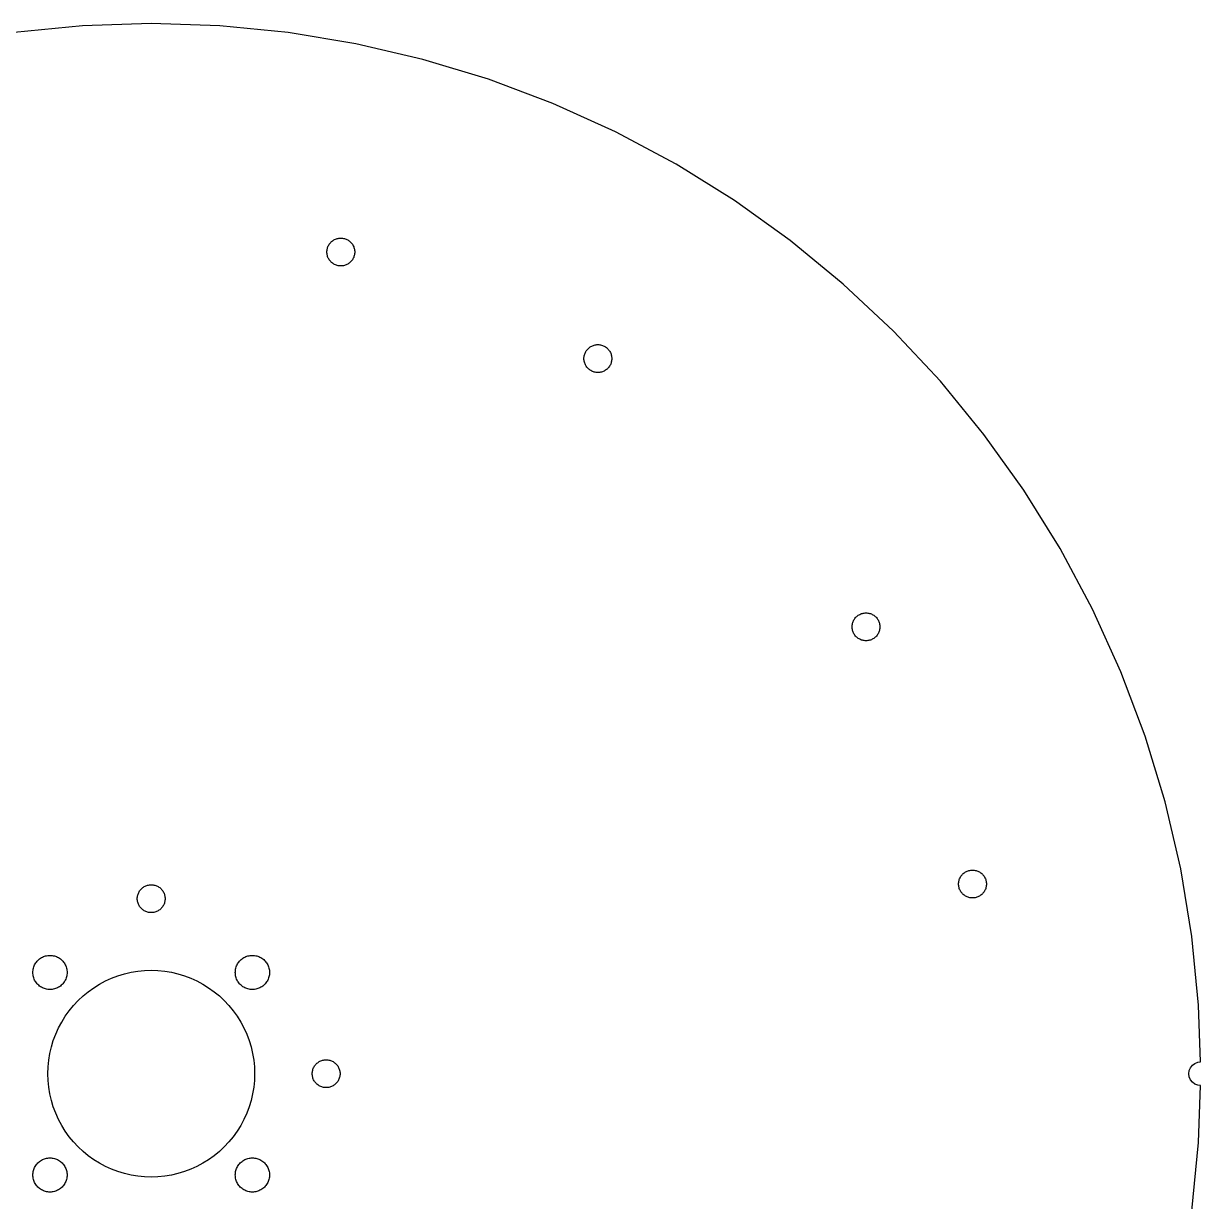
# Model space of a CAD drawing. Header units: metres. Extents: x -132 to 132, y -132 to 132.
# Drawn here: x -16.1 to 132, y -16.1 to 132 of the extents above; entities that cross this region are included whole.
import ezdxf

# ---------------------------------------------------------------- set-up
doc = ezdxf.new("R2010")
doc.units = ezdxf.units.M

msp = doc.modelspace()

# ---------------------------------------------------------------- linework, layer by layer
for p, q in [((0, 132), (-8.63321, 131.717)), ((8.63321, 131.717), (0, 132)), ((-8.63321, 131.717), (-17.2294, 130.871)), ((17.2294, 130.871), (8.63321, 131.717)), ((25.7519, 129.464), (17.2294, 130.871)), ((34.1641, 127.502), (25.7519, 129.464)), ((42.43, 124.995), (34.1641, 127.502)), ((50.5142, 121.952), (42.43, 124.995)), ((58.3821, 118.387), (50.5142, 121.952)), ((66, 114.315), (58.3821, 118.387)), ((73.3353, 109.754), (66, 114.315)), ((80.3565, 104.723), (73.3353, 109.754)), ((22.1284, 103.625), (22.1544, 103.736)), ((22.1544, 103.736), (22.1877, 103.846)), ((22.1877, 103.846), (22.228, 103.953)), ((22.228, 103.953), (22.2753, 104.057)), ((22.2753, 104.057), (22.3293, 104.158)), ((22.3293, 104.158), (22.3897, 104.255)), ((22.3897, 104.255), (22.4564, 104.349)), ((22.4564, 104.349), (22.5291, 104.437)), ((22.5291, 104.437), (22.6074, 104.521)), ((22.6074, 104.521), (22.6909, 104.599)), ((22.6909, 104.599), (22.7795, 104.672)), ((22.7795, 104.672), (22.8726, 104.738)), ((22.8726, 104.738), (22.9698, 104.799)), ((22.9698, 104.799), (23.0708, 104.853)), ((23.0708, 104.853), (23.1751, 104.9)), ((23.1751, 104.9), (23.2823, 104.94)), ((23.2823, 104.94), (23.3919, 104.974)), ((23.3919, 104.974), (23.5034, 105)), ((23.5034, 105), (23.6164, 105.018)), ((23.6164, 105.018), (23.7303, 105.029)), ((23.7303, 105.029), (23.8448, 105.033)), ((23.8448, 105.033), (23.9593, 105.029)), ((23.9593, 105.029), (24.0732, 105.018)), ((24.0732, 105.018), (24.1862, 105)), ((24.1862, 105), (24.2977, 104.974)), ((24.2977, 104.974), (24.4073, 104.94)), ((24.4073, 104.94), (24.5145, 104.9)), ((24.5145, 104.9), (24.6188, 104.853)), ((24.6188, 104.853), (24.7198, 104.799)), ((24.7198, 104.799), (24.817, 104.738)), ((24.817, 104.738), (24.9101, 104.672)), ((24.9101, 104.672), (24.9987, 104.599)), ((24.9987, 104.599), (25.0822, 104.521)), ((25.0822, 104.521), (25.1605, 104.437)), ((25.1605, 104.437), (25.2332, 104.349)), ((25.2332, 104.349), (25.2999, 104.255)), ((25.2999, 104.255), (25.3604, 104.158)), ((25.3604, 104.158), (25.4143, 104.057)), ((25.4143, 104.057), (25.4616, 103.953)), ((25.4616, 103.953), (25.5019, 103.846)), ((25.5019, 103.846), (25.5352, 103.736)), ((25.5352, 103.736), (25.5612, 103.625)), ((87.0336, 99.2428), (80.3565, 104.723)), ((22.0948, 103.283), (22.0986, 103.398)), ((22.0986, 103.169), (22.0948, 103.283)), ((22.0986, 103.398), (22.1098, 103.512)), ((22.1098, 103.055), (22.0986, 103.169)), ((22.1098, 103.512), (22.1284, 103.625)), ((22.1284, 102.942), (22.1098, 103.055)), ((22.1544, 102.83), (22.1284, 102.942)), ((22.1877, 102.721), (22.1544, 102.83)), ((22.228, 102.614), (22.1877, 102.721)), ((22.2753, 102.509), (22.228, 102.614)), ((22.3293, 102.408), (22.2753, 102.509)), ((22.3897, 102.311), (22.3293, 102.408)), ((22.4564, 102.218), (22.3897, 102.311)), ((22.5291, 102.129), (22.4564, 102.218)), ((25.2332, 102.218), (25.1605, 102.129)), ((25.2999, 102.311), (25.2332, 102.218)), ((25.3604, 102.408), (25.2999, 102.311)), ((25.4143, 102.509), (25.3604, 102.408)), ((25.4616, 102.614), (25.4143, 102.509)), ((25.5019, 102.721), (25.4616, 102.614)), ((25.5352, 102.83), (25.5019, 102.721)), ((25.5612, 102.942), (25.5352, 102.83)), ((25.5612, 103.625), (25.5798, 103.512)), ((25.5798, 103.055), (25.5612, 102.942)), ((25.5798, 103.512), (25.5911, 103.398)), ((25.5911, 103.169), (25.5798, 103.055)), ((25.5911, 103.398), (25.5948, 103.283)), ((25.5948, 103.283), (25.5911, 103.169)), ((22.6074, 102.046), (22.5291, 102.129)), ((22.6909, 101.967), (22.6074, 102.046)), ((22.7795, 101.895), (22.6909, 101.967)), ((22.8726, 101.828), (22.7795, 101.895)), ((22.9698, 101.768), (22.8726, 101.828)), ((23.0708, 101.714), (22.9698, 101.768)), ((23.1751, 101.666), (23.0708, 101.714)), ((23.2823, 101.626), (23.1751, 101.666)), ((23.3919, 101.593), (23.2823, 101.626)), ((23.5034, 101.567), (23.3919, 101.593)), ((23.6164, 101.548), (23.5034, 101.567)), ((23.7303, 101.537), (23.6164, 101.548)), ((23.8448, 101.533), (23.7303, 101.537)), ((23.9593, 101.537), (23.8448, 101.533)), ((24.0732, 101.548), (23.9593, 101.537)), ((24.1862, 101.567), (24.0732, 101.548)), ((24.2977, 101.593), (24.1862, 101.567)), ((24.4073, 101.626), (24.2977, 101.593)), ((24.5145, 101.666), (24.4073, 101.626)), ((24.6188, 101.714), (24.5145, 101.666)), ((24.7198, 101.768), (24.6188, 101.714)), ((24.817, 101.828), (24.7198, 101.768)), ((24.9101, 101.895), (24.817, 101.828)), ((24.9987, 101.967), (24.9101, 101.895)), ((25.0822, 102.046), (24.9987, 101.967)), ((25.1605, 102.129), (25.0822, 102.046)), ((93.3381, 93.3381), (87.0336, 99.2428)), ((99.2428, 87.0336), (93.3381, 93.3381)), ((54.4551, 90.2345), (54.4811, 90.346)), ((54.4811, 90.346), (54.5143, 90.4556)), ((54.5143, 90.4556), (54.5546, 90.5628)), ((54.5546, 90.5628), (54.6019, 90.6671)), ((54.6019, 90.6671), (54.6559, 90.7681)), ((54.6559, 90.7681), (54.7164, 90.8653)), ((54.7164, 90.8653), (54.7831, 90.9584)), ((54.7831, 90.9584), (54.8557, 91.047)), ((54.8557, 91.047), (54.934, 91.1305)), ((54.934, 91.1305), (55.0176, 91.2088)), ((55.0176, 91.2088), (55.1061, 91.2815)), ((55.1061, 91.2815), (55.1992, 91.3482)), ((55.1992, 91.3482), (55.2964, 91.4086)), ((55.2964, 91.4086), (55.3974, 91.4626)), ((55.3974, 91.4626), (55.5017, 91.5099)), ((55.5017, 91.5099), (55.6089, 91.5502)), ((55.6089, 91.5502), (55.7185, 91.5835)), ((55.7185, 91.5835), (55.83, 91.6095)), ((55.83, 91.6095), (55.943, 91.6281)), ((55.943, 91.6281), (56.057, 91.6393)), ((56.057, 91.6393), (56.1714, 91.6431)), ((56.1714, 91.6431), (56.2859, 91.6393)), ((56.2859, 91.6393), (56.3999, 91.6281)), ((56.3999, 91.6281), (56.5128, 91.6095)), ((56.5128, 91.6095), (56.6244, 91.5835)), ((56.6244, 91.5835), (56.7339, 91.5502)), ((56.7339, 91.5502), (56.8411, 91.5099)), ((56.8411, 91.5099), (56.9454, 91.4626)), ((56.9454, 91.4626), (57.0464, 91.4086)), ((57.0464, 91.4086), (57.1437, 91.3482)), ((57.1437, 91.3482), (57.2368, 91.2815)), ((57.2368, 91.2815), (57.3253, 91.2088)), ((57.3253, 91.2088), (57.4089, 91.1305)), ((57.4089, 91.1305), (57.4872, 91.047)), ((57.4872, 91.047), (57.5598, 90.9584)), ((57.5598, 90.9584), (57.6265, 90.8653)), ((57.6265, 90.8653), (57.687, 90.7681)), ((57.687, 90.7681), (57.741, 90.6671)), ((57.741, 90.6671), (57.7882, 90.5628)), ((57.7882, 90.5628), (57.8286, 90.4556)), ((57.8286, 90.4556), (57.8618, 90.346)), ((57.8618, 90.346), (57.8878, 90.2345)), ((54.4214, 89.8931), (54.4252, 90.0076)), ((54.4252, 89.7786), (54.4214, 89.8931)), ((54.4252, 90.0076), (54.4364, 90.1215)), ((54.4364, 89.6647), (54.4252, 89.7786)), ((54.4364, 90.1215), (54.4551, 90.2345)), ((54.4551, 89.5517), (54.4364, 89.6647)), ((54.4811, 89.4402), (54.4551, 89.5517)), ((54.5143, 89.3306), (54.4811, 89.4402)), ((54.5546, 89.2234), (54.5143, 89.3306)), ((54.6019, 89.1191), (54.5546, 89.2234)), ((54.6559, 89.0181), (54.6019, 89.1191)), ((54.7164, 88.9208), (54.6559, 89.0181)), ((54.7831, 88.8278), (54.7164, 88.9208)), ((57.6265, 88.9208), (57.5598, 88.8278)), ((57.687, 89.0181), (57.6265, 88.9208)), ((57.741, 89.1191), (57.687, 89.0181)), ((57.7882, 89.2234), (57.741, 89.1191)), ((57.8286, 89.3306), (57.7882, 89.2234)), ((57.8618, 89.4402), (57.8286, 89.3306)), ((57.8878, 89.5517), (57.8618, 89.4402)), ((57.8878, 90.2345), (57.9065, 90.1215)), ((57.9065, 89.6647), (57.8878, 89.5517)), ((57.9065, 90.1215), (57.9177, 90.0076)), ((57.9177, 89.7786), (57.9065, 89.6647)), ((57.9177, 90.0076), (57.9214, 89.8931)), ((57.9214, 89.8931), (57.9177, 89.7786)), ((54.8557, 88.7392), (54.7831, 88.8278)), ((54.934, 88.6557), (54.8557, 88.7392)), ((55.0176, 88.5774), (54.934, 88.6557)), ((55.1061, 88.5047), (55.0176, 88.5774)), ((55.1992, 88.438), (55.1061, 88.5047)), ((55.2964, 88.3775), (55.1992, 88.438)), ((55.3974, 88.3236), (55.2964, 88.3775)), ((55.5017, 88.2763), (55.3974, 88.3236)), ((55.6089, 88.236), (55.5017, 88.2763)), ((55.7185, 88.2027), (55.6089, 88.236)), ((55.83, 88.1767), (55.7185, 88.2027)), ((55.943, 88.1581), (55.83, 88.1767)), ((56.057, 88.1468), (55.943, 88.1581)), ((56.1714, 88.1431), (56.057, 88.1468)), ((56.2859, 88.1468), (56.1714, 88.1431)), ((56.3999, 88.1581), (56.2859, 88.1468)), ((56.5128, 88.1767), (56.3999, 88.1581)), ((56.6244, 88.2027), (56.5128, 88.1767)), ((56.7339, 88.236), (56.6244, 88.2027)), ((56.8411, 88.2763), (56.7339, 88.236)), ((56.9454, 88.3236), (56.8411, 88.2763)), ((57.0464, 88.3775), (56.9454, 88.3236)), ((57.1437, 88.438), (57.0464, 88.3775)), ((57.2368, 88.5047), (57.1437, 88.438)), ((57.3253, 88.5774), (57.2368, 88.5047)), ((57.4089, 88.6557), (57.3253, 88.5774)), ((57.4872, 88.7392), (57.4089, 88.6557)), ((57.5598, 88.8278), (57.4872, 88.7392)), ((104.723, 80.3565), (99.2428, 87.0336)), ((109.754, 73.3353), (104.723, 80.3565)), ((114.315, 66), (109.754, 73.3353)), ((118.387, 58.3821), (114.315, 66)), ((89.0181, 57.687), (89.1191, 57.741)), ((89.1191, 57.741), (89.2234, 57.7882)), ((89.2234, 57.7882), (89.3306, 57.8286)), ((89.3306, 57.8286), (89.4402, 57.8618)), ((89.4402, 57.8618), (89.5517, 57.8878)), ((89.5517, 57.8878), (89.6647, 57.9065)), ((89.6647, 57.9065), (89.7786, 57.9177)), ((89.7786, 57.9177), (89.8931, 57.9214)), ((89.8931, 57.9214), (90.0076, 57.9177)), ((90.0076, 57.9177), (90.1215, 57.9065)), ((90.1215, 57.9065), (90.2345, 57.8878)), ((90.2345, 57.8878), (90.346, 57.8618)), ((90.346, 57.8618), (90.4556, 57.8286)), ((90.4556, 57.8286), (90.5628, 57.7882)), ((90.5628, 57.7882), (90.6671, 57.741)), ((90.6671, 57.741), (90.7681, 57.687)), ((121.952, 50.5142), (118.387, 58.3821)), ((88.1431, 56.1714), (88.1468, 56.2859)), ((88.1468, 56.2859), (88.1581, 56.3999)), ((88.1581, 56.3999), (88.1767, 56.5128)), ((88.1767, 56.5128), (88.2027, 56.6244)), ((88.2027, 56.6244), (88.236, 56.7339)), ((88.236, 56.7339), (88.2763, 56.8411)), ((88.2763, 56.8411), (88.3236, 56.9454)), ((88.3236, 56.9454), (88.3775, 57.0464)), ((88.3775, 57.0464), (88.438, 57.1437)), ((88.438, 57.1437), (88.5047, 57.2368)), ((88.5047, 57.2368), (88.5774, 57.3253)), ((88.5774, 57.3253), (88.6557, 57.4089)), ((88.6557, 57.4089), (88.7392, 57.4872)), ((88.7392, 57.4872), (88.8278, 57.5598)), ((88.8278, 57.5598), (88.9208, 57.6265)), ((88.9208, 57.6265), (89.0181, 57.687)), ((90.7681, 57.687), (90.8653, 57.6265)), ((90.8653, 57.6265), (90.9584, 57.5598)), ((90.9584, 57.5598), (91.047, 57.4872)), ((91.047, 57.4872), (91.1305, 57.4089)), ((91.1305, 57.4089), (91.2088, 57.3253)), ((91.2088, 57.3253), (91.2815, 57.2368)), ((91.2815, 57.2368), (91.3482, 57.1437)), ((91.3482, 57.1437), (91.4086, 57.0464)), ((91.4086, 57.0464), (91.4626, 56.9454)), ((91.4626, 56.9454), (91.5099, 56.8411)), ((91.5099, 56.8411), (91.5502, 56.7339)), ((91.5502, 56.7339), (91.5835, 56.6244)), ((91.5835, 56.6244), (91.6095, 56.5128)), ((91.6095, 56.5128), (91.6281, 56.3999)), ((91.6281, 56.3999), (91.6393, 56.2859)), ((91.6393, 56.2859), (91.6431, 56.1714)), ((88.1468, 56.057), (88.1431, 56.1714)), ((88.1581, 55.943), (88.1468, 56.057)), ((88.1767, 55.83), (88.1581, 55.943)), ((88.2027, 55.7185), (88.1767, 55.83)), ((88.236, 55.6089), (88.2027, 55.7185)), ((88.2763, 55.5017), (88.236, 55.6089)), ((88.3236, 55.3974), (88.2763, 55.5017)), ((88.3775, 55.2964), (88.3236, 55.3974)), ((88.438, 55.1992), (88.3775, 55.2964)), ((88.5047, 55.1061), (88.438, 55.1992)), ((88.5774, 55.0176), (88.5047, 55.1061)), ((88.6557, 54.934), (88.5774, 55.0176)), ((88.7392, 54.8557), (88.6557, 54.934)), ((88.8278, 54.7831), (88.7392, 54.8557)), ((88.9208, 54.7164), (88.8278, 54.7831)), ((90.9584, 54.7831), (90.8653, 54.7164)), ((91.047, 54.8557), (90.9584, 54.7831)), ((91.1305, 54.934), (91.047, 54.8557)), ((91.2088, 55.0176), (91.1305, 54.934)), ((91.2815, 55.1061), (91.2088, 55.0176)), ((91.3482, 55.1992), (91.2815, 55.1061)), ((91.4086, 55.2964), (91.3482, 55.1992)), ((91.4626, 55.3974), (91.4086, 55.2964)), ((91.5099, 55.5017), (91.4626, 55.3974)), ((91.5502, 55.6089), (91.5099, 55.5017)), ((91.5835, 55.7185), (91.5502, 55.6089)), ((91.6095, 55.83), (91.5835, 55.7185)), ((91.6281, 55.943), (91.6095, 55.83)), ((91.6393, 56.057), (91.6281, 55.943)), ((91.6431, 56.1714), (91.6393, 56.057)), ((89.0181, 54.6559), (88.9208, 54.7164)), ((89.1191, 54.6019), (89.0181, 54.6559)), ((89.2234, 54.5546), (89.1191, 54.6019)), ((89.3306, 54.5143), (89.2234, 54.5546)), ((89.4402, 54.4811), (89.3306, 54.5143)), ((89.5517, 54.4551), (89.4402, 54.4811)), ((89.6647, 54.4364), (89.5517, 54.4551)), ((89.7786, 54.4252), (89.6647, 54.4364)), ((89.8931, 54.4214), (89.7786, 54.4252)), ((90.0076, 54.4252), (89.8931, 54.4214)), ((90.1215, 54.4364), (90.0076, 54.4252)), ((90.2345, 54.4551), (90.1215, 54.4364)), ((90.346, 54.4811), (90.2345, 54.4551)), ((90.4556, 54.5143), (90.346, 54.4811)), ((90.5628, 54.5546), (90.4556, 54.5143)), ((90.6671, 54.6019), (90.5628, 54.5546)), ((90.7681, 54.6559), (90.6671, 54.6019)), ((90.8653, 54.7164), (90.7681, 54.6559)), ((124.995, 42.43), (121.952, 50.5142)), ((127.502, 34.1641), (124.995, 42.43)), ((129.464, 25.7519), (127.502, 34.1641)), ((102.129, 25.1605), (102.218, 25.2332)), ((102.218, 25.2332), (102.311, 25.2999)), ((102.311, 25.2999), (102.408, 25.3604)), ((102.408, 25.3604), (102.509, 25.4143)), ((102.509, 25.4143), (102.614, 25.4616)), ((102.614, 25.4616), (102.721, 25.5019)), ((102.721, 25.5019), (102.83, 25.5352)), ((102.83, 25.5352), (102.942, 25.5612)), ((102.942, 25.5612), (103.055, 25.5798)), ((103.055, 25.5798), (103.169, 25.5911)), ((103.169, 25.5911), (103.283, 25.5948)), ((103.283, 25.5948), (103.398, 25.5911)), ((103.398, 25.5911), (103.512, 25.5798)), ((103.512, 25.5798), (103.625, 25.5612)), ((103.625, 25.5612), (103.736, 25.5352)), ((103.736, 25.5352), (103.846, 25.5019)), ((103.846, 25.5019), (103.953, 25.4616)), ((103.953, 25.4616), (104.057, 25.4143)), ((104.057, 25.4143), (104.158, 25.3604)), ((104.158, 25.3604), (104.255, 25.2999)), ((104.255, 25.2999), (104.349, 25.2332)), ((104.349, 25.2332), (104.437, 25.1605)), ((130.871, 17.2294), (129.464, 25.7519)), ((-0.562515, 23.6571), (-0.452927, 23.6904)), ((-0.452927, 23.6904), (-0.3414, 23.7164)), ((-0.3414, 23.7164), (-0.228409, 23.735)), ((-0.228409, 23.735), (-0.114441, 23.7462)), ((-0.114441, 23.7462), (0, 23.75)), ((0, 23.75), (0.114441, 23.7462)), ((0.114441, 23.7462), (0.228409, 23.735)), ((0.228409, 23.735), (0.3414, 23.7164)), ((0.3414, 23.7164), (0.452927, 23.6904)), ((0.452927, 23.6904), (0.562515, 23.6571)), ((101.533, 23.8448), (101.537, 23.9593)), ((101.537, 23.7303), (101.533, 23.8448)), ((101.537, 23.9593), (101.548, 24.0732)), ((101.548, 23.6164), (101.537, 23.7303)), ((101.548, 24.0732), (101.567, 24.1862)), ((101.567, 24.1862), (101.593, 24.2977)), ((101.593, 24.2977), (101.626, 24.4073)), ((101.626, 24.4073), (101.666, 24.5145)), ((101.666, 24.5145), (101.714, 24.6188)), ((101.714, 24.6188), (101.768, 24.7198)), ((101.768, 24.7198), (101.828, 24.817)), ((101.828, 24.817), (101.895, 24.9101)), ((101.895, 24.9101), (101.967, 24.9987)), ((101.967, 24.9987), (102.046, 25.0822)), ((102.046, 25.0822), (102.129, 25.1605)), ((104.437, 25.1605), (104.521, 25.0822)), ((104.521, 25.0822), (104.599, 24.9987)), ((104.599, 24.9987), (104.672, 24.9101)), ((104.672, 24.9101), (104.738, 24.817)), ((104.738, 24.817), (104.799, 24.7198)), ((104.799, 24.7198), (104.853, 24.6188)), ((104.853, 24.6188), (104.9, 24.5145)), ((104.9, 24.5145), (104.94, 24.4073)), ((104.94, 24.4073), (104.974, 24.2977)), ((104.974, 24.2977), (105, 24.1862)), ((105, 24.1862), (105.018, 24.0732)), ((105.018, 24.0732), (105.029, 23.9593)), ((105.029, 23.7303), (105.018, 23.6164)), ((105.029, 23.9593), (105.033, 23.8448)), ((105.033, 23.8448), (105.029, 23.7303)), ((-1.74625, 22.1144), (-1.73502, 22.2284)), ((-1.73502, 22.2284), (-1.71637, 22.3414)), ((-1.71637, 22.3414), (-1.69037, 22.4529)), ((-1.69037, 22.4529), (-1.65712, 22.5625)), ((-1.65712, 22.5625), (-1.61678, 22.6697)), ((-1.61678, 22.6697), (-1.56952, 22.774)), ((-1.56952, 22.774), (-1.51553, 22.875)), ((-1.51553, 22.875), (-1.45506, 22.9722)), ((-1.45506, 22.9722), (-1.38837, 23.0653)), ((-1.38837, 23.0653), (-1.31572, 23.1539)), ((-1.31572, 23.1539), (-1.23743, 23.2374)), ((-1.23743, 23.2374), (-1.15385, 23.3157)), ((-1.15385, 23.3157), (-1.06532, 23.3884)), ((-1.06532, 23.3884), (-0.972244, 23.4551)), ((-0.972244, 23.4551), (-0.875, 23.5155)), ((-0.875, 23.5155), (-0.774002, 23.5695)), ((-0.774002, 23.5695), (-0.669693, 23.6168)), ((-0.669693, 23.6168), (-0.562515, 23.6571)), ((0.562515, 23.6571), (0.669693, 23.6168)), ((0.669693, 23.6168), (0.774002, 23.5695)), ((0.774002, 23.5695), (0.875, 23.5155)), ((0.875, 23.5155), (0.972244, 23.4551)), ((0.972244, 23.4551), (1.06532, 23.3884)), ((1.06532, 23.3884), (1.15385, 23.3157)), ((1.15385, 23.3157), (1.23743, 23.2374)), ((1.23743, 23.2374), (1.31572, 23.1539)), ((1.31572, 23.1539), (1.38837, 23.0653)), ((1.38837, 23.0653), (1.45506, 22.9722)), ((1.45506, 22.9722), (1.51553, 22.875)), ((1.51553, 22.875), (1.56952, 22.774)), ((1.56952, 22.774), (1.61678, 22.6697)), ((1.61678, 22.6697), (1.65712, 22.5625)), ((1.65712, 22.5625), (1.69037, 22.4529)), ((1.69037, 22.4529), (1.71637, 22.3414)), ((1.71637, 22.3414), (1.73502, 22.2284)), ((1.73502, 22.2284), (1.74625, 22.1144)), ((101.567, 23.5034), (101.548, 23.6164)), ((101.593, 23.3919), (101.567, 23.5034)), ((101.626, 23.2823), (101.593, 23.3919)), ((101.666, 23.1751), (101.626, 23.2823)), ((101.714, 23.0708), (101.666, 23.1751)), ((101.768, 22.9698), (101.714, 23.0708)), ((101.828, 22.8726), (101.768, 22.9698)), ((101.895, 22.7795), (101.828, 22.8726)), ((101.967, 22.6909), (101.895, 22.7795)), ((102.046, 22.6074), (101.967, 22.6909)), ((102.129, 22.5291), (102.046, 22.6074)), ((102.218, 22.4564), (102.129, 22.5291)), ((102.311, 22.3897), (102.218, 22.4564)), ((102.408, 22.3293), (102.311, 22.3897)), ((102.509, 22.2753), (102.408, 22.3293)), ((102.614, 22.228), (102.509, 22.2753)), ((102.721, 22.1877), (102.614, 22.228)), ((103.953, 22.228), (103.846, 22.1877)), ((104.057, 22.2753), (103.953, 22.228)), ((104.158, 22.3293), (104.057, 22.2753)), ((104.255, 22.3897), (104.158, 22.3293)), ((104.349, 22.4564), (104.255, 22.3897)), ((104.437, 22.5291), (104.349, 22.4564)), ((104.521, 22.6074), (104.437, 22.5291)), ((104.599, 22.6909), (104.521, 22.6074)), ((104.672, 22.7795), (104.599, 22.6909)), ((104.738, 22.8726), (104.672, 22.7795)), ((104.799, 22.9698), (104.738, 22.8726)), ((104.853, 23.0708), (104.799, 22.9698)), ((104.9, 23.1751), (104.853, 23.0708)), ((104.94, 23.2823), (104.9, 23.1751)), ((104.974, 23.3919), (104.94, 23.2823)), ((105, 23.5034), (104.974, 23.3919)), ((105.018, 23.6164), (105, 23.5034)), ((-1.75, 22), (-1.74625, 22.1144)), ((-1.74625, 21.8855), (-1.75, 22)), ((-1.73502, 21.7716), (-1.74625, 21.8855)), ((-1.71637, 21.6586), (-1.73502, 21.7716)), ((-1.69037, 21.5471), (-1.71637, 21.6586)), ((-1.65712, 21.4375), (-1.69037, 21.5471)), ((-1.61678, 21.3303), (-1.65712, 21.4375)), ((-1.56952, 21.226), (-1.61678, 21.3303)), ((-1.51553, 21.125), (-1.56952, 21.226)), ((-1.45506, 21.0277), (-1.51553, 21.125)), ((-1.38837, 20.9347), (-1.45506, 21.0277)), ((-1.31572, 20.8461), (-1.38837, 20.9347)), ((-1.23743, 20.7626), (-1.31572, 20.8461)), ((-1.15385, 20.6843), (-1.23743, 20.7626)), ((1.23743, 20.7626), (1.15385, 20.6843)), ((1.31572, 20.8461), (1.23743, 20.7626)), ((1.38837, 20.9347), (1.31572, 20.8461)), ((1.45506, 21.0277), (1.38837, 20.9347)), ((1.51553, 21.125), (1.45506, 21.0277)), ((1.56952, 21.226), (1.51553, 21.125)), ((1.61678, 21.3303), (1.56952, 21.226)), ((1.65712, 21.4375), (1.61678, 21.3303)), ((1.69037, 21.5471), (1.65712, 21.4375)), ((1.71637, 21.6586), (1.69037, 21.5471)), ((1.73502, 21.7716), (1.71637, 21.6586)), ((1.74625, 21.8855), (1.73502, 21.7716)), ((1.74625, 22.1144), (1.75, 22)), ((1.75, 22), (1.74625, 21.8855)), ((102.83, 22.1544), (102.721, 22.1877)), ((102.942, 22.1284), (102.83, 22.1544)), ((103.055, 22.1098), (102.942, 22.1284)), ((103.169, 22.0986), (103.055, 22.1098)), ((103.283, 22.0948), (103.169, 22.0986)), ((103.398, 22.0986), (103.283, 22.0948)), ((103.512, 22.1098), (103.398, 22.0986)), ((103.625, 22.1284), (103.512, 22.1098)), ((103.736, 22.1544), (103.625, 22.1284)), ((103.846, 22.1877), (103.736, 22.1544)), ((-1.06532, 20.6116), (-1.15385, 20.6843)), ((-0.972244, 20.5449), (-1.06532, 20.6116)), ((-0.875, 20.4845), (-0.972244, 20.5449)), ((-0.774002, 20.4305), (-0.875, 20.4845)), ((-0.669693, 20.3832), (-0.774002, 20.4305)), ((-0.562515, 20.3429), (-0.669693, 20.3832)), ((-0.452927, 20.3096), (-0.562515, 20.3429)), ((-0.3414, 20.2836), (-0.452927, 20.3096)), ((-0.228409, 20.265), (-0.3414, 20.2836)), ((-0.114441, 20.2537), (-0.228409, 20.265)), ((0, 20.25), (-0.114441, 20.2537)), ((0.114441, 20.2537), (0, 20.25)), ((0.228409, 20.265), (0.114441, 20.2537)), ((0.3414, 20.2836), (0.228409, 20.265)), ((0.452927, 20.3096), (0.3414, 20.2836)), ((0.562515, 20.3429), (0.452927, 20.3096)), ((0.669693, 20.3832), (0.562515, 20.3429)), ((0.774002, 20.4305), (0.669693, 20.3832)), ((0.875, 20.4845), (0.774002, 20.4305)), ((0.972244, 20.5449), (0.875, 20.4845)), ((1.06532, 20.6116), (0.972244, 20.5449)), ((1.15385, 20.6843), (1.06532, 20.6116)), ((131.717, 8.63321), (130.871, 17.2294)), ((-13.2844, 14.8047), (-13.1474, 14.8366)), ((-13.1474, 14.8366), (-13.0085, 14.8595)), ((-13.0085, 14.8595), (-12.8685, 14.8733)), ((-12.8685, 14.8733), (-12.7279, 14.8779)), ((-12.7279, 14.8779), (-12.5873, 14.8733)), ((-12.5873, 14.8733), (-12.4473, 14.8595)), ((-12.4473, 14.8595), (-12.3085, 14.8366)), ((-12.3085, 14.8366), (-12.1714, 14.8047)), ((12.1714, 14.8047), (12.3085, 14.8366)), ((12.3085, 14.8366), (12.4473, 14.8595)), ((12.4473, 14.8595), (12.5873, 14.8733)), ((12.5873, 14.8733), (12.7279, 14.8779)), ((12.7279, 14.8779), (12.8685, 14.8733)), ((12.8685, 14.8733), (13.0085, 14.8595)), ((13.0085, 14.8595), (13.1474, 14.8366)), ((13.1474, 14.8366), (13.2844, 14.8047)), ((-14.8047, 13.2844), (-14.7638, 13.419)), ((-14.7638, 13.419), (-14.7142, 13.5507)), ((-14.7142, 13.5507), (-14.6562, 13.6788)), ((-14.6562, 13.6788), (-14.5899, 13.8029)), ((-14.5899, 13.8029), (-14.5156, 13.9224)), ((-14.5156, 13.9224), (-14.4336, 14.0368)), ((-14.4336, 14.0368), (-14.3444, 14.1455)), ((-14.3444, 14.1455), (-14.2482, 14.2482)), ((-14.2482, 14.2482), (-14.1455, 14.3444)), ((-14.1455, 14.3444), (-14.0368, 14.4336)), ((-14.0368, 14.4336), (-13.9224, 14.5156)), ((-13.9224, 14.5156), (-13.8029, 14.5899)), ((-13.8029, 14.5899), (-13.6788, 14.6562)), ((-13.6788, 14.6562), (-13.5507, 14.7142)), ((-13.5507, 14.7142), (-13.419, 14.7638)), ((-13.419, 14.7638), (-13.2844, 14.8047)), ((-12.1714, 14.8047), (-12.0368, 14.7638)), ((-12.0368, 14.7638), (-11.9052, 14.7142)), ((-11.9052, 14.7142), (-11.777, 14.6562)), ((-11.777, 14.6562), (-11.6529, 14.5899)), ((-11.6529, 14.5899), (-11.5334, 14.5156)), ((-11.5334, 14.5156), (-11.4191, 14.4336)), ((-11.4191, 14.4336), (-11.3103, 14.3444)), ((-11.3103, 14.3444), (-11.2076, 14.2482)), ((-11.2076, 14.2482), (-11.1115, 14.1455)), ((-11.1115, 14.1455), (-11.0222, 14.0368)), ((-11.0222, 14.0368), (-10.9403, 13.9224)), ((-10.9403, 13.9224), (-10.866, 13.8029)), ((-10.866, 13.8029), (-10.7996, 13.6788)), ((-10.7996, 13.6788), (-10.7416, 13.5507)), ((-10.7416, 13.5507), (-10.692, 13.419)), ((-10.692, 13.419), (-10.6512, 13.2844)), ((10.6512, 13.2844), (10.692, 13.419)), ((10.692, 13.419), (10.7416, 13.5507)), ((10.7416, 13.5507), (10.7996, 13.6788)), ((10.7996, 13.6788), (10.866, 13.8029)), ((10.866, 13.8029), (10.9403, 13.9224)), ((10.9403, 13.9224), (11.0222, 14.0368)), ((11.0222, 14.0368), (11.1115, 14.1455)), ((11.1115, 14.1455), (11.2076, 14.2482)), ((11.2076, 14.2482), (11.3103, 14.3444)), ((11.3103, 14.3444), (11.4191, 14.4336)), ((11.4191, 14.4336), (11.5334, 14.5156)), ((11.5334, 14.5156), (11.6529, 14.5899)), ((11.6529, 14.5899), (11.777, 14.6562)), ((11.777, 14.6562), (11.9052, 14.7142)), ((11.9052, 14.7142), (12.0368, 14.7638)), ((12.0368, 14.7638), (12.1714, 14.8047)), ((13.2844, 14.8047), (13.419, 14.7638)), ((13.419, 14.7638), (13.5507, 14.7142)), ((13.5507, 14.7142), (13.6788, 14.6562)), ((13.6788, 14.6562), (13.8029, 14.5899)), ((13.8029, 14.5899), (13.9224, 14.5156)), ((13.9224, 14.5156), (14.0368, 14.4336)), ((14.0368, 14.4336), (14.1455, 14.3444)), ((14.1455, 14.3444), (14.2482, 14.2482)), ((14.2482, 14.2482), (14.3444, 14.1455)), ((14.3444, 14.1455), (14.4336, 14.0368)), ((14.4336, 14.0368), (14.5156, 13.9224)), ((14.5156, 13.9224), (14.5899, 13.8029)), ((14.5899, 13.8029), (14.6562, 13.6788)), ((14.6562, 13.6788), (14.7142, 13.5507)), ((14.7142, 13.5507), (14.7638, 13.419)), ((14.7638, 13.419), (14.8047, 13.2844)), ((-14.8779, 12.7279), (-14.8733, 12.8685)), ((-14.8733, 12.5873), (-14.8779, 12.7279)), ((-14.8733, 12.8685), (-14.8595, 13.0085)), ((-14.8595, 12.4473), (-14.8733, 12.5873)), ((-14.8595, 13.0085), (-14.8366, 13.1474)), ((-14.8366, 12.3085), (-14.8595, 12.4473)), ((-14.8366, 13.1474), (-14.8047, 13.2844)), ((-14.8047, 12.1714), (-14.8366, 12.3085)), ((-14.7638, 12.0368), (-14.8047, 12.1714)), ((-14.7142, 11.9052), (-14.7638, 12.0368)), ((-14.6562, 11.777), (-14.7142, 11.9052)), ((-10.7416, 11.9052), (-10.7996, 11.777)), ((-10.692, 12.0368), (-10.7416, 11.9052)), ((-10.6512, 12.1714), (-10.692, 12.0368)), ((-10.6512, 13.2844), (-10.6192, 13.1474)), ((-10.6192, 12.3085), (-10.6512, 12.1714)), ((-10.6192, 13.1474), (-10.5963, 13.0085)), ((-10.5963, 12.4473), (-10.6192, 12.3085)), ((-10.5963, 13.0085), (-10.5825, 12.8685)), ((-10.5825, 12.5873), (-10.5963, 12.4473)), ((-10.5825, 12.8685), (-10.5779, 12.7279)), ((-10.5779, 12.7279), (-10.5825, 12.5873)), ((-5.74974, 11.6593), (-4.97488, 12.0104)), ((-4.97488, 12.0104), (-4.17871, 12.3101)), ((-4.17871, 12.3101), (-3.36464, 12.557)), ((-3.36464, 12.557), (-2.53616, 12.7502)), ((-2.53616, 12.7502), (-1.69684, 12.8888)), ((-1.69684, 12.8888), (-0.850235, 12.9722)), ((-0.850235, 12.9722), (0, 13)), ((0, 13), (0.850235, 12.9722)), ((0.850235, 12.9722), (1.69684, 12.8888)), ((1.69684, 12.8888), (2.53616, 12.7502)), ((2.53616, 12.7502), (3.36464, 12.557)), ((3.36464, 12.557), (4.17871, 12.3101)), ((4.17871, 12.3101), (4.97488, 12.0104)), ((4.97488, 12.0104), (5.74974, 11.6593)), ((10.5779, 12.7279), (10.5825, 12.8685)), ((10.5825, 12.5873), (10.5779, 12.7279)), ((10.5825, 12.8685), (10.5963, 13.0085)), ((10.5963, 12.4473), (10.5825, 12.5873)), ((10.5963, 13.0085), (10.6192, 13.1474)), ((10.6192, 12.3085), (10.5963, 12.4473)), ((10.6192, 13.1474), (10.6512, 13.2844)), ((10.6512, 12.1714), (10.6192, 12.3085)), ((10.692, 12.0368), (10.6512, 12.1714)), ((10.7416, 11.9052), (10.692, 12.0368)), ((10.7996, 11.777), (10.7416, 11.9052)), ((14.7142, 11.9052), (14.6562, 11.777)), ((14.7638, 12.0368), (14.7142, 11.9052)), ((14.8047, 12.1714), (14.7638, 12.0368)), ((14.8047, 13.2844), (14.8366, 13.1474)), ((14.8366, 12.3085), (14.8047, 12.1714)), ((14.8366, 13.1474), (14.8595, 13.0085)), ((14.8595, 12.4473), (14.8366, 12.3085)), ((14.8595, 13.0085), (14.8733, 12.8685)), ((14.8733, 12.5873), (14.8595, 12.4473)), ((14.8733, 12.8685), (14.8779, 12.7279)), ((14.8779, 12.7279), (14.8733, 12.5873)), ((-14.5899, 11.6529), (-14.6562, 11.777)), ((-14.5156, 11.5334), (-14.5899, 11.6529)), ((-14.4336, 11.4191), (-14.5156, 11.5334)), ((-14.3444, 11.3103), (-14.4336, 11.4191)), ((-14.2482, 11.2076), (-14.3444, 11.3103)), ((-14.1455, 11.1115), (-14.2482, 11.2076)), ((-14.0368, 11.0222), (-14.1455, 11.1115)), ((-13.9224, 10.9403), (-14.0368, 11.0222)), ((-13.8029, 10.866), (-13.9224, 10.9403)), ((-13.6788, 10.7996), (-13.8029, 10.866)), ((-13.5507, 10.7416), (-13.6788, 10.7996)), ((-13.419, 10.692), (-13.5507, 10.7416)), ((-13.2844, 10.6512), (-13.419, 10.692)), ((-13.1474, 10.6192), (-13.2844, 10.6512)), ((-13.0085, 10.5963), (-13.1474, 10.6192)), ((-12.8685, 10.5825), (-13.0085, 10.5963)), ((-12.7279, 10.5779), (-12.8685, 10.5825)), ((-12.5873, 10.5825), (-12.7279, 10.5779)), ((-12.4473, 10.5963), (-12.5873, 10.5825)), ((-12.3085, 10.6192), (-12.4473, 10.5963)), ((-12.1714, 10.6512), (-12.3085, 10.6192)), ((-12.0368, 10.692), (-12.1714, 10.6512)), ((-11.9052, 10.7416), (-12.0368, 10.692)), ((-11.777, 10.7996), (-11.9052, 10.7416)), ((-11.6529, 10.866), (-11.777, 10.7996)), ((-11.5334, 10.9403), (-11.6529, 10.866)), ((-11.4191, 11.0222), (-11.5334, 10.9403)), ((-11.3103, 11.1115), (-11.4191, 11.0222)), ((-11.2076, 11.2076), (-11.3103, 11.1115)), ((-11.1115, 11.3103), (-11.2076, 11.2076)), ((-11.0222, 11.4191), (-11.1115, 11.3103)), ((-10.9403, 11.5334), (-11.0222, 11.4191)), ((-10.866, 11.6529), (-10.9403, 11.5334)), ((-10.7996, 11.777), (-10.866, 11.6529)), ((-7.91389, 10.3136), (-7.22241, 10.8091)), ((-7.22241, 10.8091), (-6.5, 11.2583)), ((-6.5, 11.2583), (-5.74974, 11.6593)), ((5.74974, 11.6593), (6.5, 11.2583)), ((6.5, 11.2583), (7.22241, 10.8091)), ((7.22241, 10.8091), (7.91389, 10.3136)), ((10.866, 11.6529), (10.7996, 11.777)), ((10.9403, 11.5334), (10.866, 11.6529)), ((11.0222, 11.4191), (10.9403, 11.5334)), ((11.1115, 11.3103), (11.0222, 11.4191)), ((11.2076, 11.2076), (11.1115, 11.3103)), ((11.3103, 11.1115), (11.2076, 11.2076)), ((11.4191, 11.0222), (11.3103, 11.1115)), ((11.5334, 10.9403), (11.4191, 11.0222)), ((11.6529, 10.866), (11.5334, 10.9403)), ((11.777, 10.7996), (11.6529, 10.866)), ((11.9052, 10.7416), (11.777, 10.7996)), ((12.0368, 10.692), (11.9052, 10.7416)), ((12.1714, 10.6512), (12.0368, 10.692)), ((12.3085, 10.6192), (12.1714, 10.6512)), ((12.4473, 10.5963), (12.3085, 10.6192)), ((12.5873, 10.5825), (12.4473, 10.5963)), ((12.7279, 10.5779), (12.5873, 10.5825)), ((12.8685, 10.5825), (12.7279, 10.5779)), ((13.0085, 10.5963), (12.8685, 10.5825)), ((13.1474, 10.6192), (13.0085, 10.5963)), ((13.2844, 10.6512), (13.1474, 10.6192)), ((13.419, 10.692), (13.2844, 10.6512)), ((13.5507, 10.7416), (13.419, 10.692)), ((13.6788, 10.7996), (13.5507, 10.7416)), ((13.8029, 10.866), (13.6788, 10.7996)), ((13.9224, 10.9403), (13.8029, 10.866)), ((14.0368, 11.0222), (13.9224, 10.9403)), ((14.1455, 11.1115), (14.0368, 11.0222)), ((14.2482, 11.2076), (14.1455, 11.1115)), ((14.3444, 11.3103), (14.2482, 11.2076)), ((14.4336, 11.4191), (14.3444, 11.3103)), ((14.5156, 11.5334), (14.4336, 11.4191)), ((14.5899, 11.6529), (14.5156, 11.5334)), ((14.6562, 11.777), (14.5899, 11.6529)), ((-9.77391, 8.57149), (-9.19238, 9.19238)), ((-9.19238, 9.19238), (-8.57149, 9.77391)), ((-8.57149, 9.77391), (-7.91389, 10.3136)), ((7.91389, 10.3136), (8.57149, 9.77391)), ((8.57149, 9.77391), (9.19238, 9.19238)), ((9.19238, 9.19238), (9.77391, 8.57149)), ((-10.8091, 7.22241), (-10.3136, 7.91389)), ((-10.3136, 7.91389), (-9.77391, 8.57149)), ((9.77391, 8.57149), (10.3136, 7.91389)), ((10.3136, 7.91389), (10.8091, 7.22241)), ((131.951, 1.49356), (131.717, 8.63321)), ((-11.6593, 5.74974), (-11.2583, 6.5)), ((-11.2583, 6.5), (-10.8091, 7.22241)), ((10.8091, 7.22241), (11.2583, 6.5)), ((11.2583, 6.5), (11.6593, 5.74974)), ((-12.3101, 4.17871), (-12.0104, 4.97488)), ((-12.0104, 4.97488), (-11.6593, 5.74974)), ((11.6593, 5.74974), (12.0104, 4.97488)), ((12.0104, 4.97488), (12.3101, 4.17871)), ((-12.7502, 2.53616), (-12.557, 3.36464)), ((-12.557, 3.36464), (-12.3101, 4.17871)), ((12.3101, 4.17871), (12.557, 3.36464)), ((12.557, 3.36464), (12.7502, 2.53616)), ((-12.9722, 0.850235), (-12.8888, 1.69684)), ((-12.8888, 1.69684), (-12.7502, 2.53616)), ((12.7502, 2.53616), (12.8888, 1.69684)), ((12.8888, 1.69684), (12.9722, 0.850235)), ((21.0277, 1.45506), (21.125, 1.51553)), ((21.125, 1.51553), (21.226, 1.56952)), ((21.226, 1.56952), (21.3303, 1.61678)), ((21.3303, 1.61678), (21.4375, 1.65712)), ((21.4375, 1.65712), (21.5471, 1.69037)), ((21.5471, 1.69037), (21.6586, 1.71637)), ((21.6586, 1.71637), (21.7716, 1.73502)), ((21.7716, 1.73502), (21.8855, 1.74625)), ((21.8855, 1.74625), (22, 1.75)), ((22, 1.75), (22.1144, 1.74625)), ((22.1144, 1.74625), (22.2284, 1.73502)), ((22.2284, 1.73502), (22.3414, 1.71637)), ((22.3414, 1.71637), (22.4529, 1.69037)), ((22.4529, 1.69037), (22.5625, 1.65712)), ((22.5625, 1.65712), (22.6697, 1.61678)), ((22.6697, 1.61678), (22.774, 1.56952)), ((22.774, 1.56952), (22.875, 1.51553)), ((22.875, 1.51553), (22.9722, 1.45506)), ((131.612, 1.44888), (131.951, 1.49356)), ((-13, 0), (-12.9722, 0.850235)), ((-12.9722, -0.850235), (-13, 0)), ((12.9722, 0.850235), (13, 0)), ((13, 0), (12.9722, -0.850235)), ((20.25, 0), (20.2537, 0.114441)), ((20.2537, -0.114441), (20.25, 0)), ((20.2537, 0.114441), (20.265, 0.228409)), ((20.265, 0.228409), (20.2836, 0.3414)), ((20.2836, 0.3414), (20.3096, 0.452927)), ((20.3096, 0.452927), (20.3429, 0.562515)), ((20.3429, 0.562515), (20.3832, 0.669693)), ((20.3832, 0.669693), (20.4305, 0.774002)), ((20.4305, 0.774002), (20.4845, 0.875)), ((20.4845, 0.875), (20.5449, 0.972244)), ((20.5449, 0.972244), (20.6116, 1.06532)), ((20.6116, 1.06532), (20.6843, 1.15385)), ((20.6843, 1.15385), (20.7626, 1.23743)), ((20.7626, 1.23743), (20.8461, 1.31572)), ((20.8461, 1.31572), (20.9347, 1.38837)), ((20.9347, 1.38837), (21.0277, 1.45506)), ((22.9722, 1.45506), (23.0653, 1.38837)), ((23.0653, 1.38837), (23.1539, 1.31572)), ((23.1539, 1.31572), (23.2374, 1.23743)), ((23.2374, 1.23743), (23.3157, 1.15385)), ((23.3157, 1.15385), (23.3884, 1.06532)), ((23.3884, 1.06532), (23.4551, 0.972244)), ((23.4551, 0.972244), (23.5155, 0.875)), ((23.5155, 0.875), (23.5695, 0.774002)), ((23.5695, 0.774002), (23.6168, 0.669693)), ((23.6168, 0.669693), (23.6571, 0.562515)), ((23.6571, 0.562515), (23.6904, 0.452927)), ((23.6904, 0.452927), (23.7164, 0.3414)), ((23.7164, 0.3414), (23.735, 0.228409)), ((23.735, 0.228409), (23.7462, 0.114441)), ((23.7462, 0.114441), (23.75, 0)), ((23.75, 0), (23.7462, -0.114441)), ((130.5, 0), (130.551, 0.388214)), ((130.551, -0.388214), (130.5, 0)), ((130.551, 0.388214), (130.701, 0.75)), ((130.701, 0.75), (130.939, 1.06065)), ((130.939, 1.06065), (131.25, 1.29903)), ((131.25, 1.29903), (131.612, 1.44888)), ((-12.8888, -1.69684), (-12.9722, -0.850235)), ((12.9722, -0.850235), (12.8888, -1.69684)), ((20.265, -0.228409), (20.2537, -0.114441)), ((20.2836, -0.3414), (20.265, -0.228409)), ((20.3096, -0.452927), (20.2836, -0.3414)), ((20.3429, -0.562515), (20.3096, -0.452927)), ((20.3832, -0.669693), (20.3429, -0.562515)), ((20.4305, -0.774002), (20.3832, -0.669693)), ((20.4845, -0.875), (20.4305, -0.774002)), ((20.5449, -0.972244), (20.4845, -0.875)), ((20.6116, -1.06532), (20.5449, -0.972244)), ((20.6843, -1.15385), (20.6116, -1.06532)), ((20.7626, -1.23743), (20.6843, -1.15385)), ((20.8461, -1.31572), (20.7626, -1.23743)), ((20.9347, -1.38837), (20.8461, -1.31572)), ((21.0277, -1.45506), (20.9347, -1.38837)), ((21.125, -1.51553), (21.0277, -1.45506)), ((22.9722, -1.45506), (22.875, -1.51553)), ((23.0653, -1.38837), (22.9722, -1.45506)), ((23.1539, -1.31572), (23.0653, -1.38837)), ((23.2374, -1.23743), (23.1539, -1.31572)), ((23.3157, -1.15385), (23.2374, -1.23743)), ((23.3884, -1.06532), (23.3157, -1.15385)), ((23.4551, -0.972244), (23.3884, -1.06532)), ((23.5155, -0.875), (23.4551, -0.972244)), ((23.5695, -0.774002), (23.5155, -0.875)), ((23.6168, -0.669693), (23.5695, -0.774002)), ((23.6571, -0.562515), (23.6168, -0.669693)), ((23.6904, -0.452927), (23.6571, -0.562515)), ((23.7164, -0.3414), (23.6904, -0.452927)), ((23.735, -0.228409), (23.7164, -0.3414)), ((23.7462, -0.114441), (23.735, -0.228409)), ((130.701, -0.75), (130.551, -0.388214)), ((130.939, -1.06065), (130.701, -0.75)), ((131.25, -1.29903), (130.939, -1.06065)), ((131.612, -1.44888), (131.25, -1.29903)), ((131.951, -1.49356), (131.612, -1.44888)), ((-12.7502, -2.53616), (-12.8888, -1.69684)), ((-12.557, -3.36464), (-12.7502, -2.53616)), ((12.7502, -2.53616), (12.557, -3.36464)), ((12.8888, -1.69684), (12.7502, -2.53616)), ((21.226, -1.56952), (21.125, -1.51553)), ((21.3303, -1.61678), (21.226, -1.56952)), ((21.4375, -1.65712), (21.3303, -1.61678)), ((21.5471, -1.69037), (21.4375, -1.65712)), ((21.6586, -1.71637), (21.5471, -1.69037)), ((21.7716, -1.73502), (21.6586, -1.71637)), ((21.8855, -1.74625), (21.7716, -1.73502)), ((22, -1.75), (21.8855, -1.74625)), ((22.1144, -1.74625), (22, -1.75)), ((22.2284, -1.73502), (22.1144, -1.74625)), ((22.3414, -1.71637), (22.2284, -1.73502)), ((22.4529, -1.69037), (22.3414, -1.71637)), ((22.5625, -1.65712), (22.4529, -1.69037)), ((22.6697, -1.61678), (22.5625, -1.65712)), ((22.774, -1.56952), (22.6697, -1.61678)), ((22.875, -1.51553), (22.774, -1.56952)), ((131.717, -8.63321), (131.951, -1.49356)), ((-12.3101, -4.17871), (-12.557, -3.36464)), ((-12.0104, -4.97488), (-12.3101, -4.17871)), ((12.3101, -4.17871), (12.0104, -4.97488)), ((12.557, -3.36464), (12.3101, -4.17871)), ((-11.6593, -5.74974), (-12.0104, -4.97488)), ((-11.2583, -6.5), (-11.6593, -5.74974)), ((11.6593, -5.74974), (11.2583, -6.5)), ((12.0104, -4.97488), (11.6593, -5.74974)), ((-10.8091, -7.22241), (-11.2583, -6.5)), ((-10.3136, -7.91389), (-10.8091, -7.22241)), ((10.8091, -7.22241), (10.3136, -7.91389)), ((11.2583, -6.5), (10.8091, -7.22241)), ((-9.77391, -8.57149), (-10.3136, -7.91389)), ((-9.19238, -9.19238), (-9.77391, -8.57149)), ((9.77391, -8.57149), (9.19238, -9.19238)), ((10.3136, -7.91389), (9.77391, -8.57149)), ((130.871, -17.2294), (131.717, -8.63321)), ((-8.57149, -9.77391), (-9.19238, -9.19238)), ((-7.91389, -10.3136), (-8.57149, -9.77391)), ((-7.22241, -10.8091), (-7.91389, -10.3136)), ((7.91389, -10.3136), (7.22241, -10.8091)), ((8.57149, -9.77391), (7.91389, -10.3136)), ((9.19238, -9.19238), (8.57149, -9.77391)), ((-14.7142, -11.9052), (-14.6562, -11.777)), ((-14.6562, -11.777), (-14.5899, -11.6529)), ((-14.5899, -11.6529), (-14.5156, -11.5334)), ((-14.5156, -11.5334), (-14.4336, -11.4191)), ((-14.4336, -11.4191), (-14.3444, -11.3103)), ((-14.3444, -11.3103), (-14.2482, -11.2076)), ((-14.2482, -11.2076), (-14.1455, -11.1115)), ((-14.1455, -11.1115), (-14.0368, -11.0222)), ((-14.0368, -11.0222), (-13.9224, -10.9403)), ((-13.9224, -10.9403), (-13.8029, -10.866)), ((-13.8029, -10.866), (-13.6788, -10.7996)), ((-13.6788, -10.7996), (-13.5507, -10.7416)), ((-13.5507, -10.7416), (-13.419, -10.692)), ((-13.419, -10.692), (-13.2844, -10.6512)), ((-13.2844, -10.6512), (-13.1474, -10.6192)), ((-13.1474, -10.6192), (-13.0085, -10.5963)), ((-13.0085, -10.5963), (-12.8685, -10.5825)), ((-12.8685, -10.5825), (-12.7279, -10.5779)), ((-12.7279, -10.5779), (-12.5873, -10.5825)), ((-12.5873, -10.5825), (-12.4473, -10.5963)), ((-12.4473, -10.5963), (-12.3085, -10.6192)), ((-12.3085, -10.6192), (-12.1714, -10.6512)), ((-12.1714, -10.6512), (-12.0368, -10.692)), ((-12.0368, -10.692), (-11.9052, -10.7416)), ((-11.9052, -10.7416), (-11.777, -10.7996)), ((-11.777, -10.7996), (-11.6529, -10.866)), ((-11.6529, -10.866), (-11.5334, -10.9403)), ((-11.5334, -10.9403), (-11.4191, -11.0222)), ((-11.4191, -11.0222), (-11.3103, -11.1115)), ((-11.3103, -11.1115), (-11.2076, -11.2076)), ((-11.2076, -11.2076), (-11.1115, -11.3103)), ((-11.1115, -11.3103), (-11.0222, -11.4191)), ((-11.0222, -11.4191), (-10.9403, -11.5334)), ((-10.9403, -11.5334), (-10.866, -11.6529)), ((-10.866, -11.6529), (-10.7996, -11.777)), ((-10.7996, -11.777), (-10.7416, -11.9052)), ((-6.5, -11.2583), (-7.22241, -10.8091)), ((-5.74974, -11.6593), (-6.5, -11.2583)), ((-4.97488, -12.0104), (-5.74974, -11.6593)), ((5.74974, -11.6593), (4.97488, -12.0104)), ((6.5, -11.2583), (5.74974, -11.6593)), ((7.22241, -10.8091), (6.5, -11.2583)), ((10.7416, -11.9052), (10.7996, -11.777)), ((10.7996, -11.777), (10.866, -11.6529)), ((10.866, -11.6529), (10.9403, -11.5334)), ((10.9403, -11.5334), (11.0222, -11.4191)), ((11.0222, -11.4191), (11.1115, -11.3103)), ((11.1115, -11.3103), (11.2076, -11.2076)), ((11.2076, -11.2076), (11.3103, -11.1115)), ((11.3103, -11.1115), (11.4191, -11.0222)), ((11.4191, -11.0222), (11.5334, -10.9403)), ((11.5334, -10.9403), (11.6529, -10.866)), ((11.6529, -10.866), (11.777, -10.7996)), ((11.777, -10.7996), (11.9052, -10.7416)), ((11.9052, -10.7416), (12.0368, -10.692)), ((12.0368, -10.692), (12.1714, -10.6512)), ((12.1714, -10.6512), (12.3085, -10.6192)), ((12.3085, -10.6192), (12.4473, -10.5963)), ((12.4473, -10.5963), (12.5873, -10.5825)), ((12.5873, -10.5825), (12.7279, -10.5779)), ((12.7279, -10.5779), (12.8685, -10.5825)), ((12.8685, -10.5825), (13.0085, -10.5963)), ((13.0085, -10.5963), (13.1474, -10.6192)), ((13.1474, -10.6192), (13.2844, -10.6512)), ((13.2844, -10.6512), (13.419, -10.692)), ((13.419, -10.692), (13.5507, -10.7416)), ((13.5507, -10.7416), (13.6788, -10.7996)), ((13.6788, -10.7996), (13.8029, -10.866)), ((13.8029, -10.866), (13.9224, -10.9403)), ((13.9224, -10.9403), (14.0368, -11.0222)), ((14.0368, -11.0222), (14.1455, -11.1115)), ((14.1455, -11.1115), (14.2482, -11.2076)), ((14.2482, -11.2076), (14.3444, -11.3103)), ((14.3444, -11.3103), (14.4336, -11.4191)), ((14.4336, -11.4191), (14.5156, -11.5334)), ((14.5156, -11.5334), (14.5899, -11.6529)), ((14.5899, -11.6529), (14.6562, -11.777)), ((14.6562, -11.777), (14.7142, -11.9052)), ((-14.8779, -12.7279), (-14.8733, -12.5873)), ((-14.8733, -12.8685), (-14.8779, -12.7279)), ((-14.8733, -12.5873), (-14.8595, -12.4473)), ((-14.8595, -13.0085), (-14.8733, -12.8685)), ((-14.8595, -12.4473), (-14.8366, -12.3085)), ((-14.8366, -13.1474), (-14.8595, -13.0085)), ((-14.8366, -12.3085), (-14.8047, -12.1714)), ((-14.8047, -13.2844), (-14.8366, -13.1474)), ((-14.8047, -12.1714), (-14.7638, -12.0368)), ((-14.7638, -13.419), (-14.8047, -13.2844)), ((-14.7638, -12.0368), (-14.7142, -11.9052)), ((-10.7416, -11.9052), (-10.692, -12.0368)), ((-10.692, -12.0368), (-10.6512, -12.1714)), ((-10.6512, -13.2844), (-10.692, -13.419)), ((-10.6512, -12.1714), (-10.6192, -12.3085)), ((-10.6192, -13.1474), (-10.6512, -13.2844)), ((-10.6192, -12.3085), (-10.5963, -12.4473)), ((-10.5963, -13.0085), (-10.6192, -13.1474)), ((-10.5963, -12.4473), (-10.5825, -12.5873)), ((-10.5825, -12.8685), (-10.5963, -13.0085)), ((-10.5825, -12.5873), (-10.5779, -12.7279)), ((-10.5779, -12.7279), (-10.5825, -12.8685)), ((-4.17871, -12.3101), (-4.97488, -12.0104)), ((-3.36464, -12.557), (-4.17871, -12.3101)), ((-2.53616, -12.7502), (-3.36464, -12.557)), ((-1.69684, -12.8888), (-2.53616, -12.7502)), ((-0.850235, -12.9722), (-1.69684, -12.8888)), ((0, -13), (-0.850235, -12.9722)), ((0.850235, -12.9722), (0, -13)), ((1.69684, -12.8888), (0.850235, -12.9722)), ((2.53616, -12.7502), (1.69684, -12.8888)), ((3.36464, -12.557), (2.53616, -12.7502)), ((4.17871, -12.3101), (3.36464, -12.557)), ((4.97488, -12.0104), (4.17871, -12.3101)), ((10.5779, -12.7279), (10.5825, -12.5873)), ((10.5825, -12.8685), (10.5779, -12.7279)), ((10.5825, -12.5873), (10.5963, -12.4473)), ((10.5963, -13.0085), (10.5825, -12.8685)), ((10.5963, -12.4473), (10.6192, -12.3085)), ((10.6192, -13.1474), (10.5963, -13.0085)), ((10.6192, -12.3085), (10.6512, -12.1714)), ((10.6512, -13.2844), (10.6192, -13.1474)), ((10.6512, -12.1714), (10.692, -12.0368)), ((10.692, -13.419), (10.6512, -13.2844)), ((10.692, -12.0368), (10.7416, -11.9052)), ((14.7142, -11.9052), (14.7638, -12.0368)), ((14.7638, -12.0368), (14.8047, -12.1714)), ((14.8047, -13.2844), (14.7638, -13.419)), ((14.8047, -12.1714), (14.8366, -12.3085)), ((14.8366, -13.1474), (14.8047, -13.2844)), ((14.8366, -12.3085), (14.8595, -12.4473)), ((14.8595, -13.0085), (14.8366, -13.1474)), ((14.8595, -12.4473), (14.8733, -12.5873)), ((14.8733, -12.8685), (14.8595, -13.0085)), ((14.8733, -12.5873), (14.8779, -12.7279)), ((14.8779, -12.7279), (14.8733, -12.8685)), ((-14.7142, -13.5507), (-14.7638, -13.419)), ((-14.6562, -13.6788), (-14.7142, -13.5507)), ((-14.5899, -13.8029), (-14.6562, -13.6788)), ((-14.5156, -13.9224), (-14.5899, -13.8029)), ((-14.4336, -14.0368), (-14.5156, -13.9224)), ((-14.3444, -14.1455), (-14.4336, -14.0368)), ((-14.2482, -14.2482), (-14.3444, -14.1455)), ((-14.1455, -14.3444), (-14.2482, -14.2482)), ((-14.0368, -14.4336), (-14.1455, -14.3444)), ((-13.9224, -14.5156), (-14.0368, -14.4336)), ((-13.8029, -14.5899), (-13.9224, -14.5156)), ((-13.6788, -14.6562), (-13.8029, -14.5899)), ((-13.5507, -14.7142), (-13.6788, -14.6562)), ((-13.419, -14.7638), (-13.5507, -14.7142)), ((-13.2844, -14.8047), (-13.419, -14.7638)), ((-13.1474, -14.8366), (-13.2844, -14.8047)), ((-12.1714, -14.8047), (-12.3085, -14.8366)), ((-12.0368, -14.7638), (-12.1714, -14.8047)), ((-11.9052, -14.7142), (-12.0368, -14.7638)), ((-11.777, -14.6562), (-11.9052, -14.7142)), ((-11.6529, -14.5899), (-11.777, -14.6562)), ((-11.5334, -14.5156), (-11.6529, -14.5899)), ((-11.4191, -14.4336), (-11.5334, -14.5156)), ((-11.3103, -14.3444), (-11.4191, -14.4336)), ((-11.2076, -14.2482), (-11.3103, -14.3444)), ((-11.1115, -14.1455), (-11.2076, -14.2482)), ((-11.0222, -14.0368), (-11.1115, -14.1455)), ((-10.9403, -13.9224), (-11.0222, -14.0368)), ((-10.866, -13.8029), (-10.9403, -13.9224)), ((-10.7996, -13.6788), (-10.866, -13.8029)), ((-10.7416, -13.5507), (-10.7996, -13.6788)), ((-10.692, -13.419), (-10.7416, -13.5507)), ((10.7416, -13.5507), (10.692, -13.419)), ((10.7996, -13.6788), (10.7416, -13.5507)), ((10.866, -13.8029), (10.7996, -13.6788)), ((10.9403, -13.9224), (10.866, -13.8029)), ((11.0222, -14.0368), (10.9403, -13.9224)), ((11.1115, -14.1455), (11.0222, -14.0368)), ((11.2076, -14.2482), (11.1115, -14.1455)), ((11.3103, -14.3444), (11.2076, -14.2482)), ((11.4191, -14.4336), (11.3103, -14.3444)), ((11.5334, -14.5156), (11.4191, -14.4336)), ((11.6529, -14.5899), (11.5334, -14.5156)), ((11.777, -14.6562), (11.6529, -14.5899)), ((11.9052, -14.7142), (11.777, -14.6562)), ((12.0368, -14.7638), (11.9052, -14.7142)), ((12.1714, -14.8047), (12.0368, -14.7638)), ((12.3085, -14.8366), (12.1714, -14.8047)), ((13.2844, -14.8047), (13.1474, -14.8366)), ((13.419, -14.7638), (13.2844, -14.8047)), ((13.5507, -14.7142), (13.419, -14.7638)), ((13.6788, -14.6562), (13.5507, -14.7142)), ((13.8029, -14.5899), (13.6788, -14.6562)), ((13.9224, -14.5156), (13.8029, -14.5899)), ((14.0368, -14.4336), (13.9224, -14.5156)), ((14.1455, -14.3444), (14.0368, -14.4336)), ((14.2482, -14.2482), (14.1455, -14.3444)), ((14.3444, -14.1455), (14.2482, -14.2482)), ((14.4336, -14.0368), (14.3444, -14.1455)), ((14.5156, -13.9224), (14.4336, -14.0368)), ((14.5899, -13.8029), (14.5156, -13.9224)), ((14.6562, -13.6788), (14.5899, -13.8029)), ((14.7142, -13.5507), (14.6562, -13.6788)), ((14.7638, -13.419), (14.7142, -13.5507)), ((-13.0085, -14.8595), (-13.1474, -14.8366)), ((-12.8685, -14.8733), (-13.0085, -14.8595)), ((-12.7279, -14.8779), (-12.8685, -14.8733)), ((-12.5873, -14.8733), (-12.7279, -14.8779)), ((-12.4473, -14.8595), (-12.5873, -14.8733)), ((-12.3085, -14.8366), (-12.4473, -14.8595)), ((12.4473, -14.8595), (12.3085, -14.8366)), ((12.5873, -14.8733), (12.4473, -14.8595)), ((12.7279, -14.8779), (12.5873, -14.8733)), ((12.8685, -14.8733), (12.7279, -14.8779)), ((13.0085, -14.8595), (12.8685, -14.8733)), ((13.1474, -14.8366), (13.0085, -14.8595))]:
    msp.add_line(p, q)

doc.saveas('drawing.dxf')
